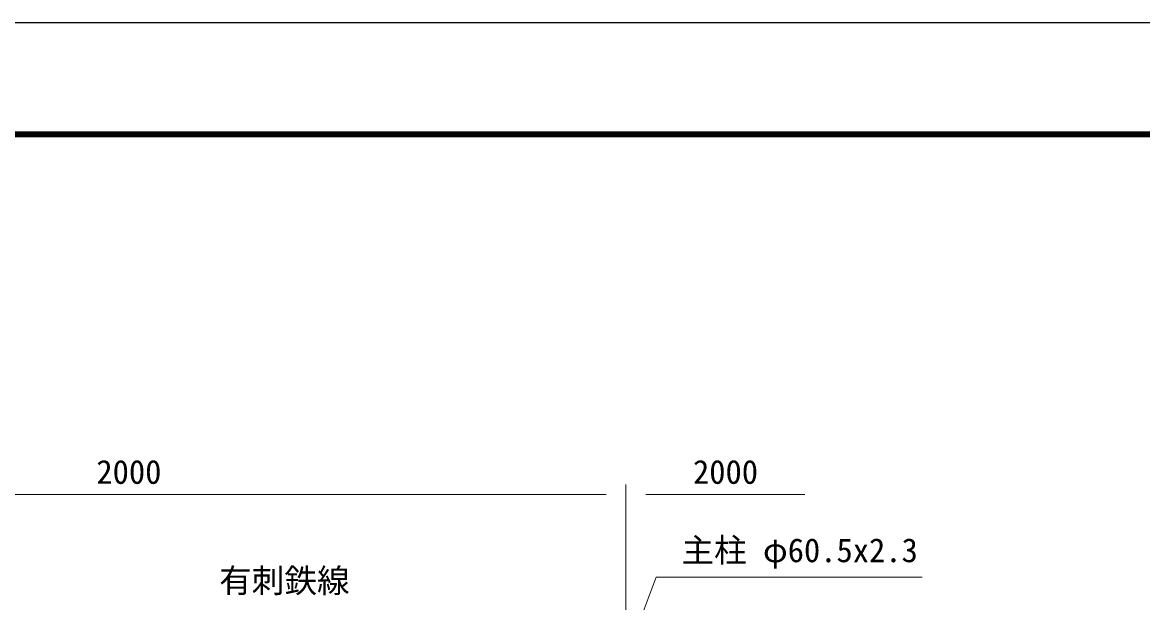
# Model space of a CAD drawing. Units: millimetres, scale not verified. Extents: x -4200 to 4200, y -2970 to 2970.
# Drawn here: x -2599 to -346, y 1802 to 2970 of the extents above; entities that cross this region are included whole.
import ezdxf
from ezdxf.enums import TextEntityAlignment as Align

# ---------------------------------------------------------------- set-up
doc = ezdxf.new("R2010")
doc.units = ezdxf.units.MM
doc.header["$LTSCALE"] = 10
for name, color, linetype, lineweight in [('0-4_D-STR-DIM', 7, 'Continuous', 13), ('0-A_D-STR-TXT', 7, 'Continuous', 13), ('0-C_D-TTL', 7, 'Continuous', 25)]:
    doc.layers.add(name, color=color, linetype=linetype, lineweight=lineweight)
doc.styles.add('ＭＳ ゴシック', font='')
doc.styles.get('ＭＳ ゴシック').set_extended_font_data('MS Gothic')

msp = doc.modelspace()

# ---------------------------------------------------------------- linework, layer by layer
at = {"layer": '0-4_D-STR-DIM'}
for p, q in [((-1384.97, 1765), (-1384.97, 2040)), ((-1384.97, 1765), (-1384.97, 2040)), ((-3344.97, 2020), (-1424.97, 2020)), ((-1344.97, 2020), (-1024.97, 2020))]:
    msp.add_line(p, q, dxfattribs=at)
at = {"layer": '0-A_D-STR-TXT'}
msp.add_lwpolyline([(-789.58, 1853), (-1324.26, 1853), (-1374.29, 1719.44)], dxfattribs=at)
at = {"layer": '0-C_D-TTL', "color": 2}
msp.add_lwpolyline([(-4200, 2970), (4200, 2970), (4200, -2970), (-4200, -2970)], close=True, dxfattribs=at)
at = {"layer": '0-C_D-TTL'}
for points in [[(-3930, 2750), (3930, 2750), (3930, -2750), (-3930, -2750)], [(-3927.5, 2747.5), (3927.5, 2747.5), (3927.5, -2747.5), (-3927.5, -2747.5)], [(-3925, 2745), (3925, 2745), (3925, -2745), (-3925, -2745)], [(-3922.5, 2742.5), (3922.5, 2742.5), (3922.5, -2742.5), (-3922.5, -2742.5)], [(-3920, 2740), (3920, 2740), (3920, -2740), (-3920, -2740)]]:
    msp.add_lwpolyline(points, close=True, dxfattribs=at)

# ---------------------------------------------------------------- texts
at = {"layer": '0-4_D-STR-DIM', "style": 'ＭＳ ゴシック'}
for p in [(-2450.22, 2026.75), (-1250.22, 2026.75)]:
    msp.add_text('2000', height=48.09, dxfattribs=at).set_placement(p, align=Align.BOTTOM_LEFT)
at = {"layer": '0-A_D-STR-TXT', "style": 'ＭＳ ゴシック'}
for s, p in [('主柱 φ60.5x2.3', (-1273.34, 1869.01)), ('有刺鉄線', (-2203.28, 1807.85))]:
    msp.add_text(s, height=48.09, dxfattribs=at).set_placement(p, align=Align.BOTTOM_LEFT)

doc.saveas('drawing.dxf')
